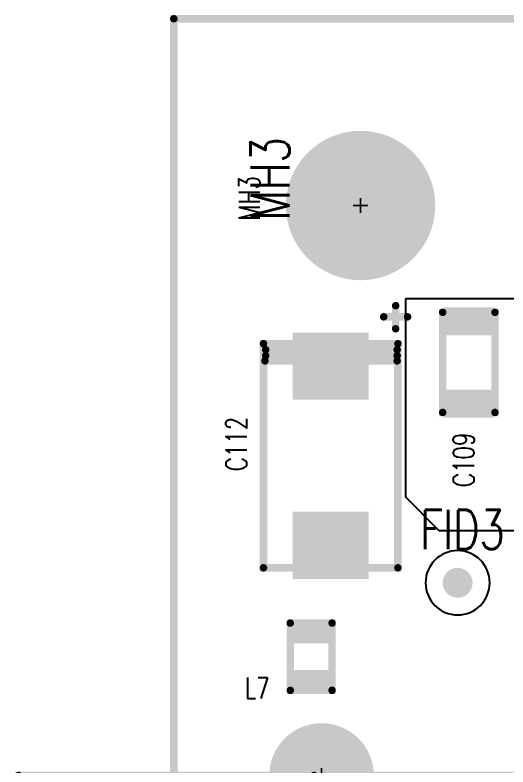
# Model space of a CAD drawing. Extents: x -0.21 to 4.38, y -0.01 to 2.51.
# Drawn here: x -0.213 to 0.447, y 1.498 to 2.505 of the extents above; entities that cross this region are included whole.
import ezdxf

# ---------------------------------------------------------------- set-up
doc = ezdxf.new("R2010")
doc.units = 0
doc.linetypes.add('KEEPOUT_00001000', pattern=[2, 1, 1])
doc.linetypes.add('KEEPOUT_00011110', pattern=[2, 1, 1])
for name, color, linetype in [('BOARD_OUTLINE_00', 5, 'CONTINUOUS'), ('DRIL_NPLTE_THRU_01', 136, 'CONTINUOUS'), ('DRIL_PLTE_THRU_01', 136, 'CONTINUOUS'), ('DRIL_SYMBOL', 5, 'CONTINUOUS'), ('KEEPOUT_01', 2, 'CONTINUOUS'), ('PADS_INNER', 4, 'CONTINUOUS'), ('PADS_TOP', 4, 'CONTINUOUS'), ('PART_NAME_01', 2, 'CONTINUOUS'), ('PART_TOP_2DLINE_00', 3, 'CONTINUOUS'), ('PART_TOP_2DLINE_01', 3, 'CONTINUOUS'), ('PART_TOP_2DLINE_27', 3, 'CONTINUOUS')]:
    doc.layers.add(name, color=color, linetype=linetype)
doc.styles.add('W0$004', font='simplex', dxfattribs={"width": 0.75})
doc.styles.add('W0$01', font='simplex', dxfattribs={"width": 0.75})

# ---------------------------------------------------------------- blocks, each defined once
blk = doc.blocks.new('SMOOTH_0$01')
at = {"const_width": 0.005}
blk.add_lwpolyline([(-0.0025, 0, 1), (0.0025, 0, 1)], format="xyb", close=True, dxfattribs=at)
blk = doc.blocks.new('BOARD_464')
at = {"layer": 'BOARD_OUTLINE_00', "const_width": 0.01}
blk.add_lwpolyline([(0.25, 0), (4.25, 0), (4.25, 2.5), (0.25, 2.5)], close=True, dxfattribs=at)
at = {"layer": 'BOARD_OUTLINE_00'}
blk.add_blockref('SMOOTH_0$01', (0.25, 2.5), dxfattribs=at)
blk = doc.blocks.new('KEEPOUT_483')
at = {"layer": 'KEEPOUT_01', "linetype": 'KEEPOUT_00001000'}
blk.add_lwpolyline([(0, 0.02), (0, -0.245), (0.045, -0.29), (0.485, -0.29), (0.5725, -0.2025), (0.5725, 0.02)], close=True, dxfattribs=at)
blk = doc.blocks.new('PART_BODY_TOP_421')
at = {"layer": 'PART_TOP_2DLINE_01', "const_width": 0.01}
blk.add_lwpolyline([(-0.067, -0.035), (0.067, -0.035), (0.067, 0.035), (-0.067, 0.035), (-0.067, -0.035)], dxfattribs=at)
at = {"layer": 'PART_TOP_2DLINE_01'}
for p in [(-0.067, 0.035), (0.067, 0.035), (-0.067, -0.035), (-0.067, -0.035), (0.067, -0.035)]:
    blk.add_blockref('SMOOTH_0$01', p, dxfattribs=at)
blk = doc.blocks.new('DRIL_HOLE_0')
blk.add_lwpolyline([(0, 0, 1), (0, 0, 1)], format="xyb", close=True)
blk = doc.blocks.new('PAD_0')
blk.add_lwpolyline([(0, 0, 1), (0, 0, 1)], format="xyb", close=True)
blk = doc.blocks.new('PAD_2')
at = {"const_width": 0.0374}
blk.add_lwpolyline([(-0.0335, 0), (0.0335, 0)], dxfattribs=at)
blk = doc.blocks.new('STK_TOP_13')
at = {"layer": 'DRIL_NPLTE_THRU_01'}
blk.add_blockref('DRIL_HOLE_0', (0, 0), dxfattribs=at)
at = {"layer": 'PADS_INNER'}
blk.add_blockref('PAD_0', (0, 0), dxfattribs=at)
at = {"layer": 'PADS_TOP', "rotation": 90}
blk.add_blockref('PAD_2', (0, 0), dxfattribs=at)
blk = doc.blocks.new('SYM_TOP_4')
for name, p in [('STK_TOP_13', (-0.0551, 0)), ('STK_TOP_13', (0.0551, 0)), ('PART_BODY_TOP_421', (0, 0))]:
    blk.add_blockref(name, p)
blk = doc.blocks.new('PART_TOP_11')
blk.add_blockref('SYM_TOP_4', (0, 0))
at = {"layer": 'PART_NAME_01', "style": 'W0$004', "width": 0.75}
blk.add_text('C109', height=0.028, rotation=180, dxfattribs=at).set_placement((0.1669, 0.007))
blk = doc.blocks.new('PART_BODY_TOP_422')
at = {"layer": 'PART_TOP_2DLINE_00', "const_width": 0.01}
for points in [[(-0.186, 0.103), (-0.186, 0.071)], [(-0.201, 0.087), (-0.17, 0.087)]]:
    blk.add_lwpolyline(points, dxfattribs=at)
at = {"layer": 'PART_TOP_2DLINE_01', "const_width": 0.01}
for points in [[(-0.15, -0.09), (0.15, -0.09), (0.15, 0.09), (-0.15, 0.09), (-0.15, -0.09)], [(-0.127, -0.088), (-0.127, 0.089), (-0.134, 0.089), (-0.134, -0.087), (-0.142, -0.087), (-0.142, 0.089)]]:
    blk.add_lwpolyline(points, dxfattribs=at)
at = {"layer": 'PART_TOP_2DLINE_00'}
for p in [(-0.186, 0.103), (-0.201, 0.087), (-0.17, 0.087), (-0.186, 0.071)]:
    blk.add_blockref('SMOOTH_0$01', p, dxfattribs=at)
at = {"layer": 'PART_TOP_2DLINE_01'}
for p in [(-0.15, 0.09), (-0.142, 0.089), (-0.134, 0.089), (-0.127, 0.089), (0.15, 0.09), (-0.15, -0.09), (-0.15, -0.09), (-0.142, -0.087), (-0.134, -0.087), (-0.127, -0.088), (0.15, -0.09)]:
    blk.add_blockref('SMOOTH_0$01', p, dxfattribs=at)
blk = doc.blocks.new('PAD_3')
at = {"const_width": 0.09}
blk.add_lwpolyline([(-0.051, 0), (0.051, 0)], dxfattribs=at)
blk = doc.blocks.new('STK_TOP_14')
at = {"layer": 'DRIL_NPLTE_THRU_01'}
blk.add_blockref('DRIL_HOLE_0', (0, 0), dxfattribs=at)
at = {"layer": 'PADS_INNER'}
blk.add_blockref('PAD_0', (0, 0), dxfattribs=at)
at = {"layer": 'PADS_TOP', "rotation": 90}
blk.add_blockref('PAD_3', (0, 0), dxfattribs=at)
blk = doc.blocks.new('SYM_TOP_5')
for name, p in [('PART_BODY_TOP_422', (0, 0)), ('STK_TOP_14', (-0.12, 0)), ('STK_TOP_14', (0.12, 0))]:
    blk.add_blockref(name, p)
blk = doc.blocks.new('PART_TOP_15')
blk.add_blockref('SYM_TOP_5', (0, 0))
at = {"layer": 'PART_NAME_01', "style": 'W0$004', "width": 0.75}
blk.add_text('C112', height=0.028, rotation=180, dxfattribs=at).set_placement((0.0208, -0.1123))
blk = doc.blocks.new('PART_BODY_TOP_426')
at = {"layer": 'KEEPOUT_01', "linetype": 'KEEPOUT_00011110'}
blk.add_lwpolyline([(-0.043, 0, 1), (0.043, 0, 1)], format="xyb", close=True, dxfattribs=at)
blk = doc.blocks.new('PAD_8')
at = {"const_width": 0.02}
blk.add_lwpolyline([(0, -0.01, 1), (0, 0.01, 1)], format="xyb", close=True, dxfattribs=at)
blk = doc.blocks.new('STK_TOP_18')
at = {"layer": 'DRIL_NPLTE_THRU_01'}
blk.add_blockref('DRIL_HOLE_0', (0, 0), dxfattribs=at)
at = {"layer": 'PADS_INNER'}
blk.add_blockref('PAD_0', (0, 0), dxfattribs=at)
at = {"layer": 'PADS_TOP'}
blk.add_blockref('PAD_8', (0, 0), dxfattribs=at)
blk = doc.blocks.new('SYM_TOP_9')
for name in ['PART_BODY_TOP_426', 'STK_TOP_18']:
    blk.add_blockref(name, (0, 0))
blk = doc.blocks.new('PART_TOP_184')
blk.add_blockref('SYM_TOP_9', (0, 0))
at = {"layer": 'PART_NAME_01', "style": 'W0$01', "width": 0.75}
blk.add_text('FID3', height=0.0525, dxfattribs=at).set_placement((-0.05, 0.045))
blk = doc.blocks.new('PART_BODY_TOP_427')
at = {"layer": 'PART_TOP_2DLINE_27', "const_width": 0.01}
blk.add_lwpolyline([(-0.062, 0, 1), (0.062, 0, 1)], format="xyb", close=True, dxfattribs=at)
blk = doc.blocks.new('DRIL_SYMBOL_0$101')
at = {"layer": 'DRIL_SYMBOL', "const_width": 0.002}
for points in [[(0, -0.01), (0, 0.01)], [(-0.01, 0), (0.01, 0)]]:
    blk.add_lwpolyline(points, dxfattribs=at)
blk = doc.blocks.new('DRIL_HOLE_0$101')
at = {"const_width": 0.0505}
blk.add_lwpolyline([(-0.02525, 0, 1), (0.02525, 0, 1)], format="xyb", close=True, dxfattribs=at)
blk.add_blockref('DRIL_SYMBOL_0$101', (0, 0))
blk = doc.blocks.new('PAD_10')
at = {"const_width": 0.0615}
blk.add_lwpolyline([(0, -0.03075, 1), (0, 0.03075, 1)], format="xyb", close=True, dxfattribs=at)
blk = doc.blocks.new('PAD_12')
at = {"const_width": 0.1}
blk.add_lwpolyline([(0, -0.05, 1), (0, 0.05, 1)], format="xyb", close=True, dxfattribs=at)
blk = doc.blocks.new('STK_TOP_132')
at = {"layer": 'DRIL_PLTE_THRU_01'}
blk.add_blockref('DRIL_HOLE_0$101', (0, 0), dxfattribs=at)
at = {"layer": 'PADS_INNER'}
blk.add_blockref('PAD_10', (0, 0), dxfattribs=at)
at = {"layer": 'PADS_TOP'}
blk.add_blockref('PAD_12', (0, 0), dxfattribs=at)
blk = doc.blocks.new('SYM_TOP_10')
for name in ['STK_TOP_132', 'PART_BODY_TOP_427']:
    blk.add_blockref(name, (0, 0))
blk = doc.blocks.new('PART_TOP_190')
blk.add_blockref('SYM_TOP_10', (0, 0))
at = {"layer": 'PART_NAME_01', "width": 0.75}
for height, style, p in [(0.0525, 'W0$01', (-0.095, -0.02)), (0.028, 'W0$004', (-0.135, -0.02))]:
    blk.add_text('MH3', height=height, rotation=90, dxfattribs=dict(at, style=style)).set_placement(p)
blk = doc.blocks.new('PART_BODY_TOP_432')
at = {"layer": 'PART_TOP_2DLINE_01', "const_width": 0.01}
blk.add_lwpolyline([(-0.045, -0.028), (0.045, -0.028), (0.045, 0.028), (-0.045, 0.028), (-0.045, -0.028)], dxfattribs=at)
at = {"layer": 'PART_TOP_2DLINE_01'}
for p in [(-0.045, 0.028), (0.045, 0.028), (-0.045, -0.028), (-0.045, -0.028), (0.045, -0.028)]:
    blk.add_blockref('SMOOTH_0$01', p, dxfattribs=at)
blk = doc.blocks.new('PAD_5')
at = {"const_width": 0.0315}
blk.add_lwpolyline([(-0.0266, 0), (0.0266, 0)], dxfattribs=at)
blk = doc.blocks.new('STK_TOP_15')
at = {"layer": 'DRIL_NPLTE_THRU_01'}
blk.add_blockref('DRIL_HOLE_0', (0, 0), dxfattribs=at)
at = {"layer": 'PADS_INNER'}
blk.add_blockref('PAD_0', (0, 0), dxfattribs=at)
at = {"layer": 'PADS_TOP', "rotation": 90}
blk.add_blockref('PAD_5', (0, 0), dxfattribs=at)
blk = doc.blocks.new('SYM_TOP_15')
for name, p in [('STK_TOP_15', (-0.0335, 0)), ('STK_TOP_15', (0.0335, 0)), ('PART_BODY_TOP_432', (0, 0))]:
    blk.add_blockref(name, p)
blk = doc.blocks.new('PART_TOP_329')
blk.add_blockref('SYM_TOP_15', (0, 0))
at = {"layer": 'PART_NAME_01', "style": 'W0$004', "width": 0.75}
blk.add_text('L7', height=0.028, rotation=270, dxfattribs=at).set_placement((-0.056, 0.0889))
blk = doc.blocks.new('PART_BODY_TOP_452')
at = {"layer": 'PART_TOP_2DLINE_00', "const_width": 0.01}
for points in [[(0.2354, -0.2744), (0.2354, 0.0531), (-0.237, 0.0531), (-0.237, -0.2744)], [(-0.237, -0.2744), (-0.237, -0.6697), (0.2354, -0.6697), (0.2354, -0.2654)], [(0.1144, -0.6606), (0.1577, -0.6173), (0.2049, -0.6646)]]:
    blk.add_lwpolyline(points, dxfattribs=at)
at = {"layer": 'PART_TOP_2DLINE_00'}
for p in [(-0.237, 0.0531), (0.2354, 0.0531), (0.2354, -0.2654), (-0.237, -0.2744), (-0.237, -0.2744), (0.2354, -0.2744), (0.1577, -0.6173), (0.1144, -0.6606), (0.2049, -0.6646), (-0.237, -0.6697), (0.2354, -0.6697)]:
    blk.add_blockref('SMOOTH_0$01', p, dxfattribs=at)
blk = doc.blocks.new('DRIL_SYMBOL_0$039')
at = {"layer": 'DRIL_SYMBOL', "const_width": 0.002}
for points in [[(0, -0.01), (0, 0.01)], [(-0.01, 0), (0.01, 0)]]:
    blk.add_lwpolyline(points, dxfattribs=at)
blk = doc.blocks.new('DRIL_HOLE_0$039')
at = {"const_width": 0.0195}
blk.add_lwpolyline([(-0.00975, 0, 1), (0.00975, 0, 1)], format="xyb", close=True, dxfattribs=at)
blk.add_blockref('DRIL_SYMBOL_0$039', (0, 0))
blk = doc.blocks.new('PAD_27')
at = {"const_width": 0.03}
blk.add_lwpolyline([(0, -0.015, 1), (0, 0.015, 1)], format="xyb", close=True, dxfattribs=at)
blk = doc.blocks.new('STK_TOP_32')
at = {"layer": 'DRIL_PLTE_THRU_01'}
blk.add_blockref('DRIL_HOLE_0$039', (0, 0), dxfattribs=at)
at = {"layer": 'PADS_INNER'}
blk.add_blockref('PAD_27', (0, 0), dxfattribs=at)
at = {"layer": 'PADS_TOP'}
blk.add_blockref('PAD_27', (0, 0), dxfattribs=at)
blk = doc.blocks.new('DRIL_SYMBOL_0$032')
at = {"layer": 'DRIL_SYMBOL', "const_width": 0.002}
for points in [[(0, -0.01), (0, 0.01)], [(-0.01, 0), (0.01, 0)]]:
    blk.add_lwpolyline(points, dxfattribs=at)
blk = doc.blocks.new('DRIL_HOLE_0$032')
at = {"const_width": 0.016}
blk.add_lwpolyline([(-0.008, 0, 1), (0.008, 0, 1)], format="xyb", close=True, dxfattribs=at)
blk.add_blockref('DRIL_SYMBOL_0$032', (0, 0))
blk = doc.blocks.new('PAD_37')
at = {"const_width": 0.025}
blk.add_lwpolyline([(0, -0.0125, 1), (0, 0.0125, 1)], format="xyb", close=True, dxfattribs=at)
blk = doc.blocks.new('STK_TOP_44')
at = {"layer": 'DRIL_PLTE_THRU_01'}
blk.add_blockref('DRIL_HOLE_0$032', (0, 0), dxfattribs=at)
at = {"layer": 'PADS_INNER'}
blk.add_blockref('PAD_37', (0, 0), dxfattribs=at)
at = {"layer": 'PADS_TOP'}
blk.add_blockref('PAD_37', (0, 0), dxfattribs=at)
blk = doc.blocks.new('DRIL_SYMBOL_0$093')
at = {"layer": 'DRIL_SYMBOL', "const_width": 0.002}
for points in [[(0, -0.01), (0, 0.01)], [(-0.01, 0), (0.01, 0)]]:
    blk.add_lwpolyline(points, dxfattribs=at)
blk = doc.blocks.new('DRIL_HOLE_0$093')
at = {"const_width": 0.0465}
blk.add_lwpolyline([(-0.02325, 0, 1), (0.02325, 0, 1)], format="xyb", close=True, dxfattribs=at)
blk.add_blockref('DRIL_SYMBOL_0$093', (0, 0))
blk = doc.blocks.new('PAD_38')
at = {"const_width": 0.07}
blk.add_lwpolyline([(0, -0.035, 1), (0, 0.035, 1)], format="xyb", close=True, dxfattribs=at)
blk = doc.blocks.new('STK_TOP_45')
at = {"layer": 'DRIL_PLTE_THRU_01'}
blk.add_blockref('DRIL_HOLE_0$093', (0, 0), dxfattribs=at)
at = {"layer": 'PADS_INNER'}
blk.add_blockref('PAD_38', (0, 0), dxfattribs=at)
at = {"layer": 'PADS_TOP'}
blk.add_blockref('PAD_38', (0, 0), dxfattribs=at)
blk = doc.blocks.new('SYM_TOP_35')
for name, p in [('PART_BODY_TOP_452', (0, 0)), ('STK_TOP_44', (-0.1673, 0)), ('STK_TOP_44', (-0.0984, 0)), ('STK_TOP_44', (0, 0)), ('STK_TOP_44', (0.0984, 0)), ('STK_TOP_44', (0.1681, 0)), ('STK_TOP_32', (-0.0492, -0.0787)), ('STK_TOP_32', (0.0492, -0.0787)), ('STK_TOP_32', (-0.0492, -0.1575)), ('STK_TOP_32', (0.0492, -0.1575)), ('STK_TOP_45', (-0.237, -0.2642)), ('STK_TOP_45', (0.237, -0.2642))]:
    blk.add_blockref(name, p)
blk = doc.blocks.new('PART_TOP_359')
blk.add_blockref('SYM_TOP_35', (0, 0))
at = {"layer": 'PART_NAME_01', "style": 'W0$004', "width": 0.75}
blk.add_text('U21', height=0.028, rotation=90, dxfattribs=at).set_placement((-0.1288, 0.1044))

msp = doc.modelspace()

# ---------------------------------------------------------------- block references
for name, p in [('BOARD_464', (-0.25, 0)), ('PART_TOP_190', (0.25, 2.25)), ('KEEPOUT_483', (0.31, 2.105)), ('PART_TOP_184', (0.38, 1.745))]:
    msp.add_blockref(name, p)
for name, p, rotation in [('PART_TOP_15', (0.21, 1.915), 270), ('PART_TOP_11', (0.395, 2.04), 270), ('PART_TOP_329', (0.1839, 1.646), 90), ('PART_TOP_359', (0.462, 1.25), 270)]:
    msp.add_blockref(name, p, dxfattribs=dict(rotation=rotation))

doc.saveas('drawing.dxf')
